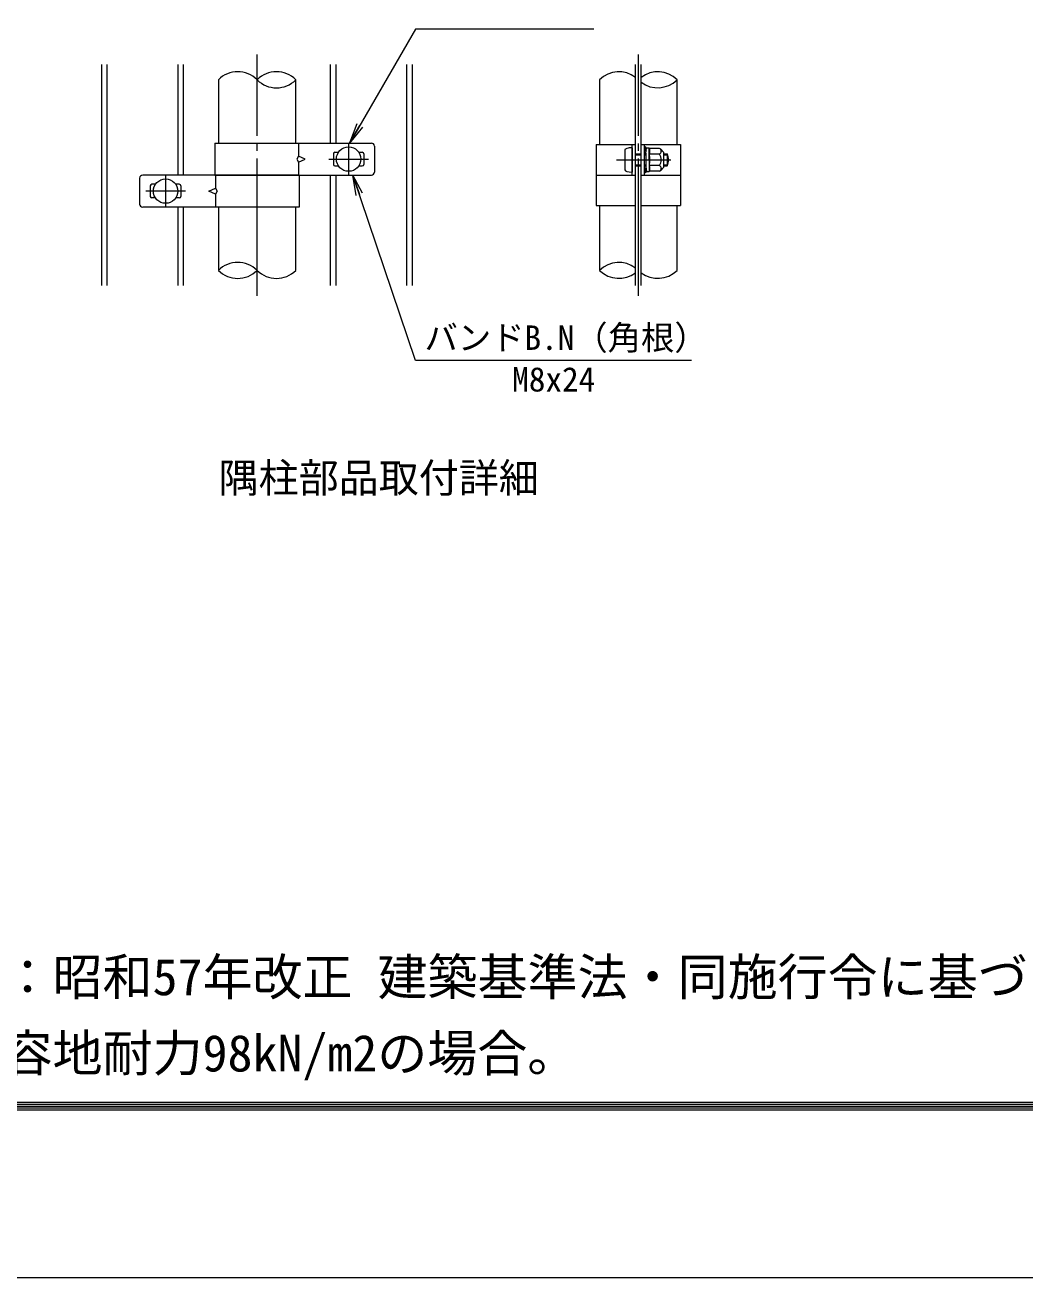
# Model space of a CAD drawing. Units: millimetres, scale not verified. Extents: x -6299 to 6301, y -4455 to 4455.
# Drawn here: x 455 to 2421, y -4455 to -1990 of the extents above; entities that cross this region are included whole.
import ezdxf
from ezdxf.enums import TextEntityAlignment as Align

# ---------------------------------------------------------------- set-up
doc = ezdxf.new("R2010")
doc.units = ezdxf.units.MM
doc.header["$LTSCALE"] = 15
doc.linetypes.add('LONG_CHAIN', pattern=[21, 18, -1, 1, -1])
for name, color, linetype, lineweight in [('0-0_D-STR-TXT', 7, 'Continuous', 9), ('0-1_D-TTL', 7, 'Continuous', 9), ('0-2_D-TTL-TXT', 7, 'Continuous', 9), ('0-3_D-STR2', 7, 'Continuous', 9), ('0-4_D-STR-DIM', 7, 'Continuous', 9), ('0-5_0', 7, 'Continuous', 9), ('0-6_D-STR1', 1, 'Continuous', 9), ('0-7_D-BMK', 2, 'LONG_CHAIN', 9), ('0-8_D-STR3', 3, 'Continuous', 9)]:
    doc.layers.add(name, color=color, linetype=linetype, lineweight=lineweight)
doc.styles.add('ＭＳ ゴシック', font='')
doc.styles.get('ＭＳ ゴシック').set_extended_font_data('MS Gothic')

# ---------------------------------------------------------------- blocks, each defined once
blk = doc.blocks.new('_Open')
at = {"layer": '0-5_0'}
blk.add_line((-15, 2.5), (0, 0), dxfattribs=at)
blk.add_lwpolyline([(-15, -2.5), (0, 0), (-15, 0)], dxfattribs=at)

msp = doc.modelspace()

# ---------------------------------------------------------------- linework, layer by layer
at = {"layer": '0-0_D-STR-TXT'}
for points in [[(1573.36, -1998), (1222.42, -1998), (1093.92, -2220.57)], [(1765.75, -2650.27), (1222.34, -2650.27), (1100.23, -2287.2)]]:
    msp.add_lwpolyline(points, dxfattribs=at)
at = {"layer": '0-1_D-TTL', "color": 2}
msp.add_lwpolyline([(-6299.16, 4454.87), (6300.84, 4454.87), (6300.84, -4455.13), (-6299.16, -4455.13)], close=True, dxfattribs=at)
at = {"layer": '0-1_D-TTL'}
for points in [[(-5894.16, 4124.87), (5895.84, 4124.87), (5895.84, -4125.13), (-5894.16, -4125.13)], [(-5890.41, 4121.12), (5892.09, 4121.12), (5892.09, -4121.38), (-5890.41, -4121.38)], [(-5886.66, 4117.37), (5888.34, 4117.37), (5888.34, -4117.63), (-5886.66, -4117.63)], [(-5882.91, 4113.62), (5884.59, 4113.62), (5884.59, -4113.88), (-5882.91, -4113.88)], [(-5879.16, 4109.87), (5880.84, 4109.87), (5880.84, -4110.13), (-5879.16, -4110.13)]]:
    msp.add_lwpolyline(points, close=True, dxfattribs=at)
at = {"layer": '0-3_D-STR2'}
for p, q in [((605.6, -2502.81), (605.6, -2067.81)), ((616.4, -2502.81), (616.4, -2067.81)), ((755.6, -2285.31), (755.6, -2067.81)), ((766.4, -2285.31), (766.4, -2067.81)), ((1055.6, -2222.31), (1055.6, -2067.81)), ((1066.4, -2222.31), (1066.4, -2067.81)), ((1205.6, -2502.81), (1205.6, -2067.81)), ((1216.4, -2502.81), (1216.4, -2067.81)), ((1655.6, -2502.81), (1655.6, -2067.81)), ((1666.4, -2502.81), (1666.4, -2067.81)), ((1055.6, -2502.81), (1055.6, -2285.31)), ((1066.4, -2502.81), (1066.4, -2285.31)), ((755.6, -2502.81), (755.6, -2348.31)), ((766.4, -2502.81), (766.4, -2348.31))]:
    msp.add_line(p, q, dxfattribs=at)
at = {"layer": '0-4_D-STR-DIM'}
for centre, start, end in [((872.9, -2136.15), 45.18146, 134.81854), ((949.1, -2136.15), 45.18146, 134.81854), ((1622.9, -2136.15), 52.7739, 134.81854), ((1699.1, -2136.15), 45.18146, 127.2261), ((949.1, -2059.46), 225.18146, 314.81854), ((1699.1, -2059.46), 232.7739, 314.81854), ((872.9, -2511.15), 45.18146, 134.81854), ((1622.9, -2511.15), 52.7739, 134.81854), ((872.9, -2434.46), 225.18146, 314.81854), ((949.1, -2434.46), 225.18146, 314.81854), ((1622.9, -2434.46), 225.18146, 307.2261), ((1699.1, -2434.46), 232.7739, 314.81854)]:
    msp.add_arc(centre, 54.05, start, end, dxfattribs=at)
at = {"layer": '0-6_D-STR1'}
for p, q in [((834.8, -2097.81), (834.8, -2222.31)), ((987.2, -2222.31), (987.2, -2097.81)), ((1584.8, -2097.81), (1584.8, -2225.31)), ((1737.2, -2225.31), (1737.2, -2097.81)), ((834.8, -2348.31), (834.8, -2472.81)), ((987.2, -2472.81), (987.2, -2348.31)), ((1584.8, -2345.31), (1584.8, -2472.81)), ((1737.2, -2472.81), (1737.2, -2345.31))]:
    msp.add_line(p, q, dxfattribs=at)
at = {"layer": '0-7_D-BMK'}
for p, q in [((911, -2522.81), (911, -2047.81)), ((1661, -2522.81), (1661, -2047.81)), ((1091, -2223.81), (1091, -2283.81)), ((1052, -2253.81), (1130, -2253.81)), ((1617.74, -2255.31), (1724.96, -2255.31)), ((731, -2286.81), (731, -2346.81)), ((770, -2316.81), (692, -2316.81))]:
    msp.add_line(p, q, dxfattribs=at)
at = {"layer": '0-8_D-STR3'}
for p, q in [((827.9, -2222.31), (1135.97, -2222.31)), ((827.9, -2222.31), (827.9, -2285.31)), ((992.7, -2222.31), (992.7, -2247.81)), ((1064, -2240.31), (1071.16, -2240.31)), ((1110.84, -2240.31), (1118, -2240.31)), ((1141.97, -2228.31), (1141.97, -2279.31)), ((1577.9, -2225.31), (1655.6, -2225.31)), ((1577.9, -2225.31), (1577.9, -2345.31)), ((1634.3, -2235.81), (1634.3, -2274.81)), ((1648.7, -2285.31), (1648.7, -2225.31)), ((1648.7, -2231.31), (1648.7, -2279.31)), ((1655.6, -2285.31), (1655.6, -2225.31)), ((1666.4, -2285.31), (1666.4, -2225.31)), ((1666.4, -2225.31), (1744.1, -2225.31)), ((1673.3, -2285.31), (1673.3, -2225.31)), ((1673.3, -2229.81), (1673.3, -2234.13)), ((1674.8, -2229.81), (1673.3, -2229.81)), ((1673.86, -2235.87), (1676.02, -2238.9)), ((1674.8, -2229.81), (1674.8, -2234.13)), ((1675.08, -2235), (1676.33, -2236.74)), ((1675.7, -2241.81), (1676.87, -2232.32)), ((1675.7, -2241.81), (1675.7, -2268.81)), ((1682.17, -2232.06), (1677.17, -2232.06)), ((1682.3, -2255.31), (1682.3, -2232.13)), ((1682.6, -2232.79), (1682.46, -2232.28)), ((1702.69, -2232.79), (1682.6, -2232.79)), ((1710.2, -2240.31), (1710.2, -2270.31)), ((1744.1, -2225.31), (1744.1, -2345.31)), ((992.7, -2259.81), (992.7, -2285.31)), ((1061, -2243.31), (1061, -2264.31)), ((1064, -2267.31), (1071.16, -2267.31)), ((1110.84, -2267.31), (1118, -2267.31)), ((1121, -2243.31), (1121, -2264.31)), ((1655.6, -2243.31), (1666.4, -2243.31)), ((1655.6, -2245.34), (1666.4, -2245.34)), ((1655.6, -2265.27), (1666.4, -2265.27)), ((1655.6, -2267.31), (1666.4, -2267.31)), ((1673.3, -2243.31), (1675.7, -2243.31)), ((1673.3, -2245.34), (1675.7, -2245.34)), ((1673.3, -2265.27), (1675.7, -2265.27)), ((1673.3, -2267.31), (1675.7, -2267.31)), ((1702.69, -2244.05), (1682.3, -2244.05)), ((1682.3, -2255.31), (1682.3, -2278.48)), ((1702.69, -2266.56), (1682.3, -2266.56)), ((1710.2, -2243.31), (1717.7, -2243.31)), ((1710.2, -2245.34), (1718.67, -2245.34)), ((1710.2, -2265.27), (1718.67, -2265.27)), ((1710.2, -2267.31), (1717.7, -2267.31)), ((1717.7, -2243.31), (1717.7, -2267.31)), ((680.03, -2291.31), (680.03, -2342.31)), ((994.1, -2285.31), (686.03, -2285.31)), ((827.9, -2285.31), (1135.97, -2285.31)), ((829.3, -2285.31), (829.3, -2310.81)), ((994.1, -2285.31), (994.1, -2348.31)), ((1577.9, -2285.31), (1655.6, -2285.31)), ((1666.4, -2285.31), (1744.1, -2285.31)), ((1673.3, -2276.49), (1673.3, -2280.81)), ((1673.86, -2274.74), (1676.02, -2271.72)), ((1675.08, -2275.61), (1676.33, -2273.87)), ((1675.7, -2268.81), (1676.87, -2278.29)), ((1682.1, -2278.56), (1677.17, -2278.56)), ((1702.69, -2277.82), (1682.6, -2277.82)), ((701, -2306.31), (701, -2327.31)), ((711.16, -2303.31), (704, -2303.31)), ((758, -2303.31), (750.84, -2303.31)), ((761, -2306.31), (761, -2327.31)), ((711.16, -2330.31), (704, -2330.31)), ((758, -2330.31), (750.84, -2330.31)), ((829.3, -2322.81), (829.3, -2348.31)), ((994.1, -2348.31), (686.03, -2348.31)), ((1577.9, -2345.31), (1655.6, -2345.31)), ((1666.4, -2345.31), (1744.1, -2345.31))]:
    msp.add_line(p, q, dxfattribs=at)
for points in [[(1005.86, -2253.81), (992.7, -2247.81), (989.22, -2253.81), (992.7, -2259.81)], [(816.15, -2316.81), (829.3, -2310.81), (832.78, -2316.81), (829.3, -2322.81)]]:
    msp.add_lwpolyline(points, close=True, dxfattribs=at)
msp.add_lwpolyline([(1674.8, -2276.49), (1674.8, -2280.81), (1673.3, -2280.81)], dxfattribs=at)
for centre in [(1091, -2253.81), (731, -2316.81)]:
    msp.add_circle(centre, 24, dxfattribs=at)
for centre, radius, start, end in [((1064, -2243.31), 3, 90, 180), ((1118, -2243.31), 3, 0, 90), ((1135.97, -2228.31), 6, 0, 90), ((1676.3, -2234.13), 3, 180, 215.53768), ((1676.3, -2234.13), 1.5, 180, 215.53768), ((1674.8, -2239.77), 1.5, 33.43373, 35.53768), ((1677.17, -2232.36), 0.3, 90, 173), ((1682.17, -2232.36), 0.3, 15, 90), ((1667.66, -2238.42), 15.97, 339.37322, 22.7756), ((1699.64, -2238.42), 6.4, 298.45309, 61.54691), ((1689.88, -2253.07), 24, 32.13463, 57.68315), ((1064, -2264.31), 3, 180, 270), ((1118, -2264.31), 3, 270, 0), ((1667.66, -2272.19), 15.97, 337.2244, 20.62678), ((1620.03, -2255.31), 63.57, 0, 10.20031), ((1620.03, -2255.31), 63.57, 349.79969, 0), ((1685.41, -2255.31), 20.62, 0, 33.09348), ((1685.41, -2255.31), 20.62, 326.90652, 0), ((1699.64, -2272.19), 6.4, 298.45309, 61.54691), ((1695.2, -2255.31), 25.5, 331.92751, 28.07249), ((686.03, -2291.31), 6, 90, 180), ((1135.97, -2279.31), 6, 270, 0), ((1676.3, -2276.49), 3, 144.46232, 180), ((1676.3, -2276.49), 1.5, 144.46232, 180), ((1674.8, -2270.84), 1.5, 324.46232, 326.56627), ((1677.17, -2278.26), 0.3, 187, 270), ((1682.1, -2278.26), 0.3, 270, 337.2244), ((1689.88, -2257.54), 24, 302.31685, 327.86537), ((704, -2306.31), 3, 90, 180), ((758, -2306.31), 3, 0, 90), ((704, -2327.31), 3, 180, 270), ((758, -2327.31), 3, 270, 0), ((686.03, -2342.31), 6, 180, 270)]:
    msp.add_arc(centre, radius, start, end, dxfattribs=at)
for centre, start_param, end_param in [((1648.7, -2235.81), 1.5707963, 3.1415927), ((1648.7, -2274.81), 3.1415927, 4.712389)]:
    msp.add_ellipse(centre, major_axis=(14.4, 0), ratio=0.3125, start_param=start_param, end_param=end_param, dxfattribs=at)

# ---------------------------------------------------------------- block references
at = {"layer": '0-0_D-STR-TXT', "xscale": 2.666667, "yscale": 2.666667}
for p, rotation in [((1092.92, -2222.31), 240), ((1099.59, -2285.31), 108.58911)]:
    msp.add_blockref('_Open', p, dxfattribs=dict(at, rotation=rotation))

# ---------------------------------------------------------------- texts
at = {"layer": '0-0_D-STR-TXT', "style": 'ＭＳ ゴシック'}
for s, height, p in [('バンドB.N（角根）', 48.06, (1240.35, -2643.52)), ('M8x24', 48.06, (1412.83, -2725.52)), ('（設計条件）風荷重：昭和57年改正 建築基準法・同施行令に基づく風圧力に準拠。', 72.14, (-475.34, -3920.53)), ('（基礎条件）長期許容地耐力98kN/m2の場合。', 72.14, (-475.34, -4070.53))]:
    msp.add_text(s, height=height, dxfattribs=at).set_placement(p, align=Align.BOTTOM_LEFT)
at = {"layer": '0-2_D-TTL-TXT', "style": 'ＭＳ ゴシック'}
msp.add_text('隅柱部品取付詳細', height=57.73, dxfattribs=at).set_placement((835.26, -2927.23), align=Align.BOTTOM_LEFT)

doc.saveas('drawing.dxf')
